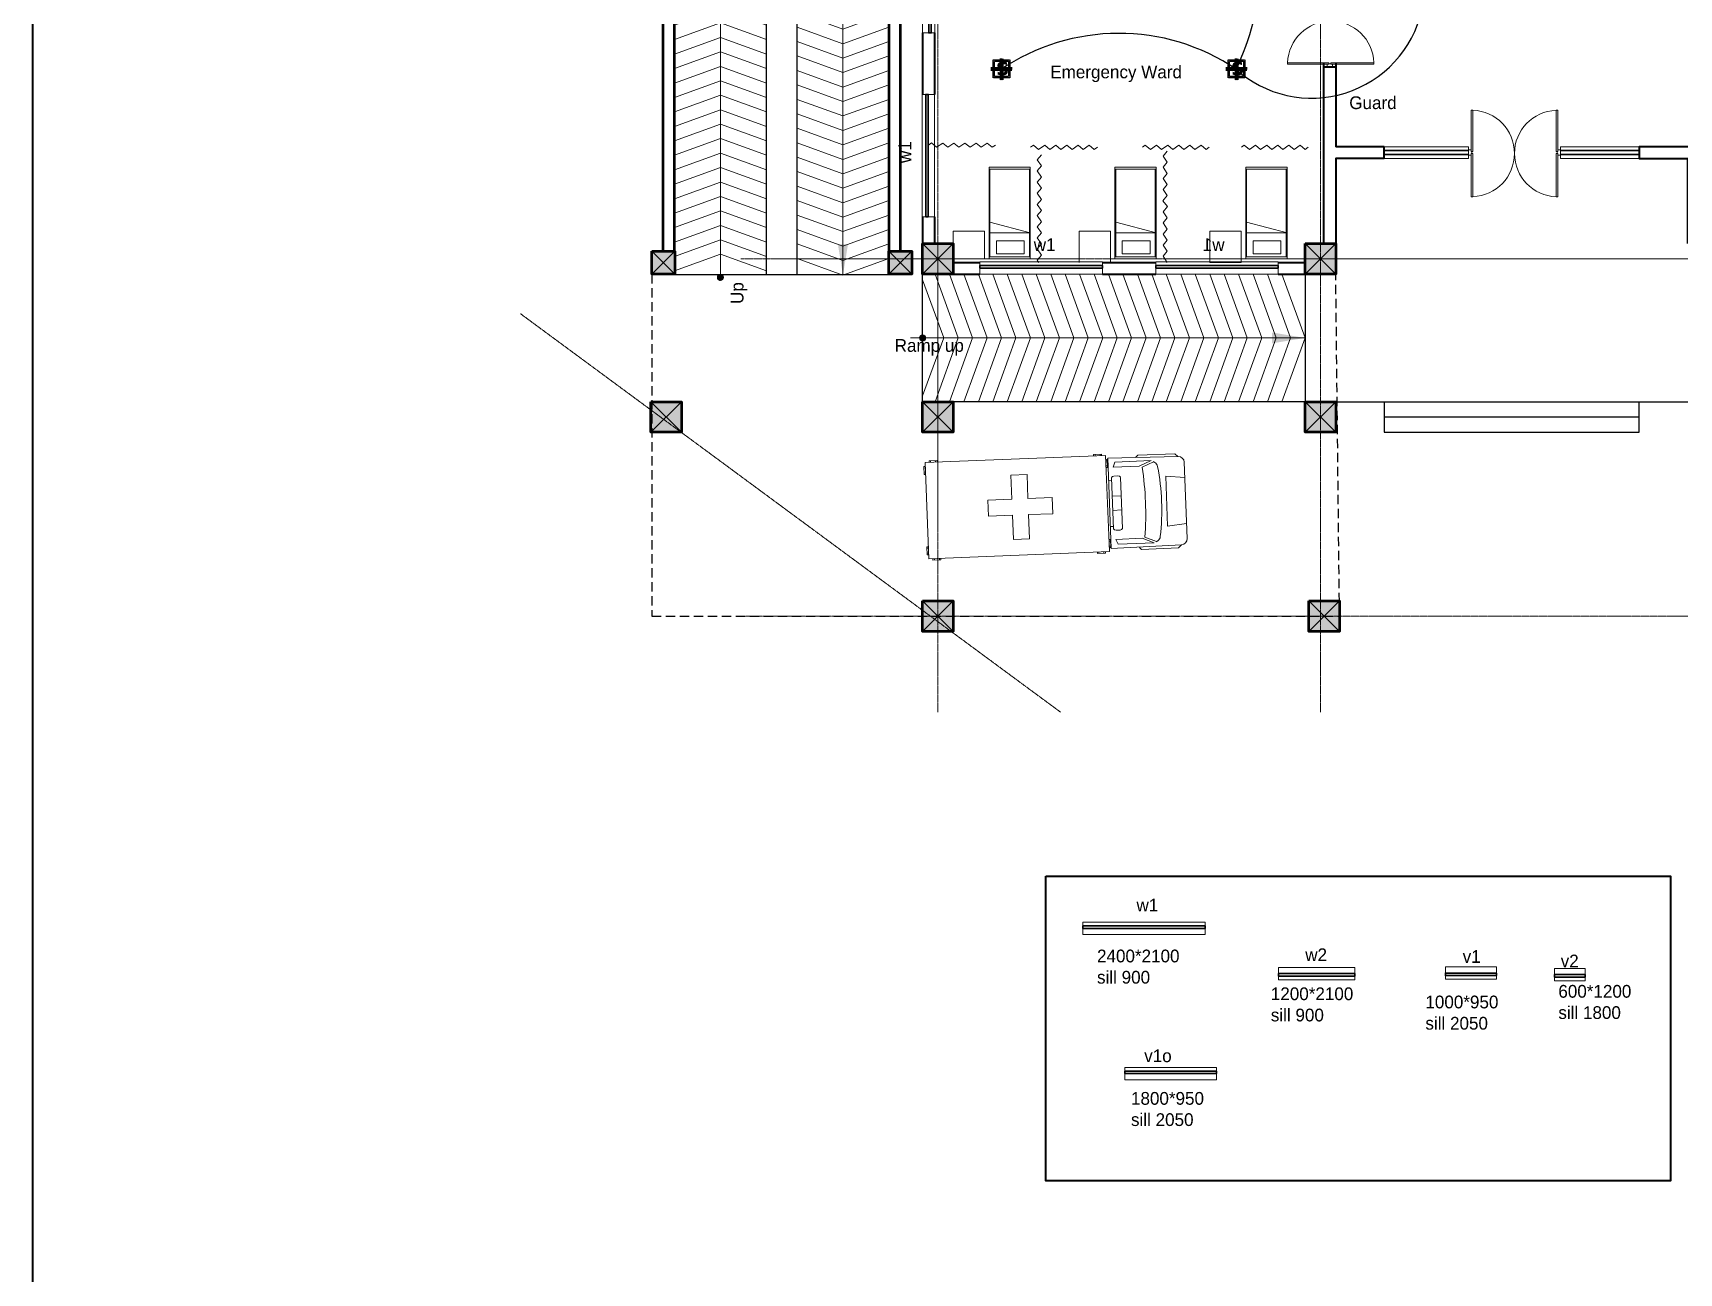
# Model space of a CAD drawing. Header units: millimetres. Extents: x 2419715 to 2617776, y 3786495 to 3864810.
# Drawn here: x 2419715 to 2451994, y 3812938 to 3837254 of the extents above; entities that cross this region are included whole.
import ezdxf

# ---------------------------------------------------------------- set-up
doc = ezdxf.new("R2010")
doc.units = ezdxf.units.MM
doc.header["$MEASUREMENT"] = 0
doc.linetypes.add('CENTER', pattern=[2, 1.25, -0.25, 0.25, -0.25])
doc.linetypes.add('DASHED', pattern=[0.75, 0.5, -0.25])
for name, color, linetype, lineweight in [('0newfurnture', 30, 'Continuous', 15), ('centreline', 52, 'CENTER', 5), ('Column-0.5', 14, 'Continuous', 50), ('Dimension- 0.15', 114, 'Continuous', 15), ('door', 41, 'Continuous', 5), ('Door Opening-0.09', 253, 'Continuous', 9), ('Furniture Hospital-0.09', 44, 'Continuous', 9), ('Hatch', 9, 'Continuous', 9), ('hatch-1', 53, 'Continuous', 15), ('Sill Level', 140, 'Continuous', 20), ('stairs', 6, 'Continuous', 25), ('WALL 0.2', 7, 'Continuous', 20), ('wall 0.4', 7, 'Continuous', 40), ('Wall-0.5', 7, 'Continuous', 50), ('WINDOW', 152, 'Continuous', 30), ('Windows Plan', 152, 'Continuous', 35)]:
    doc.layers.add(name, color=color, linetype=linetype, lineweight=lineweight)
for name, color, linetype in [('conduit for speaker', 100, 'Continuous'), ('Speaker', 200, 'CENTER'), ('Text-0.2', 7, 'Continuous')]:
    doc.layers.add(name, color=color, linetype=linetype)
doc.styles.add('5P2', font='verdana.ttf', dxfattribs={"height": 500})
doc.styles.add('arial.', font='arial.ttf')
doc.styles.get("Standard").update_dxf_attribs({"font": 'arial.ttf'})
doc.linetypes.add('ZIGZAG', pattern='A,0.0001,-0.2,[131,ltypeshp.shx,S=0.2,R=0,X=-0.2,Y=0],-0.4,[131,ltypeshp.shx,S=0.2,R=180,X=0.2,Y=0],-0.2', length=0.8001)
doc.dimstyles.get("Standard").update_dxf_attribs({"dimtxt": 500, "dimasz": 100, "dimexe": 100, "dimexo": 200, "dimgap": 0.09, "dimtad": 0, "dimtoh": 1, "dimdec": 0, "dimzin": 0, "dimdsep": 46, "dimtxsty": 'Standard', "dimblk": 'DOT', "dimcen": 0, "dimclrd": 256, "dimclre": 256, "dimclrt": 256, "dimadec": 0, "dimazin": 0, "dimtfac": 1, "dimtdec": 0, "dimtofl": 0, "dimtmove": 0, "dimatfit": 3, "dimfxl": 1, "dimtolj": 1, "dimtzin": 0, "dimlwd": -1, "dimlwe": -1, "dimarcsym": 1})

# ---------------------------------------------------------------- blocks, each defined once
blk = doc.blocks.new('A$C01AF3ADE')
at = {"layer": 'Furniture Hospital-0.09'}
for p, q in [((135, 990), (55, 990)), ((55, 990), (55, 975)), ((70, 990), (70, 975)), ((120, 975), (120, 990)), ((135, 975), (135, 990)), ((1695, 975), (1695, 990)), ((1695, 990), (1775, 990)), ((1710, 975), (1710, 990)), ((1760, 990), (1760, 975)), ((1775, 990), (1775, 975)), ((0, 935), (0, 855)), ((15, 935), (0, 935)), ((15, 920), (0, 920)), ((0, 870), (15, 870)), ((0, 855), (15, 855)), ((15, 975), (1815, 975)), ((15, 15), (15, 975)), ((1815, 975), (1815, 15)), ((1815, 935), (1830, 935)), ((1815, 920), (1830, 920)), ((1830, 870), (1815, 870)), ((1830, 855), (1815, 855)), ((1830, 935), (1830, 855)), ((1835, 945), (2536, 936)), ((1835, 45), (1835, 945)), ((1885, 855), (1905, 905)), ((2145, 855), (1885, 855)), ((1905, 905), (2265, 905)), ((2115, 945), (2135, 965)), ((2135, 965), (2505, 965)), ((2265, 905), (2145, 855)), ((2175, 845), (2288, 893)), ((2285, 895), (2301, 885)), ((2505, 965), (2534, 936)), ((2595, 876), (2595, 114)), ((865, 815), (1025, 815)), ((865, 575), (865, 815)), ((1025, 815), (1025, 575)), ((1835, 725), (1865, 725)), ((1865, 751), (1875, 761)), ((1865, 750), (1865, 240)), ((1875, 761), (1890, 766)), ((1890, 766), (1930, 766)), ((1945, 761), (1930, 766)), ((1955, 751), (1945, 761)), ((1955, 750), (1955, 240)), ((2405, 745), (2595, 725)), ((2405, 745), (2405, 245)), ((625, 575), (865, 575)), ((625, 415), (625, 575)), ((1025, 575), (1265, 575)), ((1265, 575), (1265, 415)), ((1955, 565), (1865, 565)), ((865, 415), (625, 415)), ((865, 175), (865, 415)), ((1025, 415), (1025, 175)), ((1265, 415), (1025, 415)), ((1955, 425), (1865, 425)), ((1025, 175), (865, 175)), ((1835, 265), (1865, 265)), ((1865, 240), (1875, 230)), ((1875, 230), (1890, 225)), ((1890, 225), (1930, 225)), ((1945, 230), (1930, 225)), ((1955, 240), (1945, 230)), ((2405, 245), (2595, 265)), ((0, 135), (15, 135)), ((0, 55), (0, 135)), ((0, 120), (15, 120)), ((15, 70), (0, 70)), ((15, 55), (0, 55)), ((1815, 15), (15, 15)), ((55, 0), (55, 15)), ((135, 0), (55, 0)), ((70, 0), (70, 15)), ((120, 15), (120, 0)), ((135, 15), (135, 0)), ((1695, 15), (1695, 0)), ((1695, 0), (1775, 0)), ((1710, 15), (1710, 0)), ((1760, 0), (1760, 15)), ((1775, 0), (1775, 15)), ((1830, 135), (1815, 135)), ((1830, 120), (1815, 120)), ((1815, 70), (1830, 70)), ((1815, 55), (1830, 55)), ((1830, 55), (1830, 135)), ((1835, 45), (2536, 54)), ((1885, 135), (1905, 85)), ((2145, 135), (1885, 135)), ((1905, 85), (2265, 85)), ((2115, 45), (2135, 25)), ((2135, 25), (2505, 25)), ((2265, 85), (2145, 135)), ((2175, 145), (2288, 97)), ((2285, 95), (2301, 105)), ((2505, 25), (2534, 54))]:
    blk.add_line(p, q, dxfattribs=at)
for centre, radius, start, end in [((-878, 495), 3072, 353.459, 6.541), ((2269, 834), 60, 10.7953, 57.5288), ((103, 495), 2252, 351.0441, 8.9559), ((2535, 876), 60, 0, 89.2462), ((2269, 156), 60, 302.4712, 349.2047), ((2535, 114), 60, 270.7538, 0)]:
    blk.add_arc(centre, radius, start, end, dxfattribs=at)
blk = doc.blocks.new('BED')
at = {"layer": 'Furniture Hospital-0.09'}
for p, q in [((-2.12, 0.475), (-2.12, -0.475)), ((-2.12, -0.475), (-2.12, 0.475)), ((-0.008, 0.475), (-2.12, 0.475)), ((-2.07, 0.475), (-2.07, -0.475)), ((-0.058, 0.455), (-2.07, 0.455)), ((-0.855, -0.455), (-0.61, 0.475)), ((-0.61, 0.475), (-0.61, -0.455)), ((-0.058, -0.475), (-0.058, 0.475)), ((-0.008, -0.475), (-0.008, 0.475)), ((-0.425, 0.336), (-0.426, -0.303)), ((-0.425, 0.336), (-0.121, 0.336)), ((-0.121, -0.303), (-0.121, 0.336)), ((-0.426, -0.303), (-0.121, -0.303)), ((-2.12, -0.475), (-0.008, -0.475)), ((-2.07, -0.455), (-0.058, -0.455))]:
    blk.add_line(p, q, dxfattribs=at)
blk = doc.blocks.new('MAIN DOOR')
at = {"layer": 'door', "ltscale": 1000}
for points in [[(2313.5, 188.5), (2347.4, 188.5), (2347.4, 187.3), (2313.5, 187.3)], [(2381.3, 188.5), (2348.9, 188.5), (2348.9, 187.3), (2381.3, 187.3)]]:
    blk.add_lwpolyline(points, close=True, dxfattribs=at)
for points in [[(2346.1, 190.6), (2346.1, 188.5)], [(2348.9, 188.1), (2347.4, 188.1), (2347.4, 188.5), (2346.1, 188.5), (2346.1, 190.6), (2350.2, 190.6)], [(2347.4, 188.1), (2348.9, 188.1), (2348.9, 188.5), (2350.2, 188.5), (2350.2, 190.6), (2346.1, 190.6)], [(2350.2, 190.6), (2350.2, 188.5)], [(2313.4, 120.7), (2347.3, 120.7), (2347.3, 121.9), (2313.4, 121.9), (2313.4, 120.7)], [(2348.8, 121.1), (2347.3, 121.1), (2347.3, 120.7), (2346, 120.7), (2346, 118.6), (2350.1, 118.6)], [(2347.3, 121.1), (2348.8, 121.1), (2348.8, 120.7), (2350.1, 120.7), (2350.1, 118.6), (2346, 118.6)], [(2346, 118.6), (2346, 120.7)], [(2381.3, 120.7), (2348.8, 120.7), (2348.8, 121.9), (2381.3, 121.9), (2381.3, 120.7)], [(2350.1, 118.6), (2350.1, 120.7)]]:
    blk.add_lwpolyline(points, dxfattribs=at)
at = {"layer": 'Door Opening-0.09', "ltscale": 1000}
for centre, start, end in [((2347.4, 188.5), 182.1168, 357.8826), ((2347.3, 120.7), 2.1167, 177.8826)]:
    blk.add_arc(centre, 33.9, start, end, dxfattribs=at)
at = {"layer": 'WINDOW', "ltscale": 5}
blk.add_line((2350.1, 190.6), (2350.1, 190.6), dxfattribs=at)
blk = doc.blocks.new('_Dot')
at = {"color": 0, "linetype": 'ByBlock', "lineweight": -2}
blk.add_line((-0.5, 0), (-1, 0), dxfattribs=at)
at = {"color": 0, "linetype": 'ByBlock', "lineweight": -3, "const_width": 0.5}
blk.add_lwpolyline([(-0.25, 0, 1), (0.25, 0, 1)], format="xyb", close=True, dxfattribs=at)
blk = doc.blocks.new('2ft column')
at = {"layer": 'Hatch', "ltscale": 5}
h = blk.add_hatch(color=256, dxfattribs=at)
h.dxf.hatch_style = 1
h.paths.add_polyline_path([(2207385, 4176559), (2207985, 4176559), (2207985, 4175959), (2207385, 4175959)])
at = {"layer": 'Column-0.5', "ltscale": 5}
blk.add_lwpolyline([(2207385, 4176559), (2207985, 4176559), (2207985, 4175959), (2207385, 4175959)], close=True, dxfattribs=at)
at = {"layer": 'Defpoints', "ltscale": 5}
for points in [[(2207985, 4176559), (2207385, 4175959)], [(2207985, 4175959), (2207385, 4176559)]]:
    blk.add_lwpolyline(points, dxfattribs=at)
blk = doc.blocks.new('main grid')
at = {"layer": 'centreline', "ltscale": 5}
for p, q in [((2518911, 4018930), (2518911, 3987284)), ((2526411, 4018930), (2526411, 3987284)), ((2559388, 3996172), (2515045, 3996172)), ((2559988, 3996172), (2515645, 3996172)), ((2533911, 3989164), (2515100, 3989164))]:
    blk.add_line(p, q, dxfattribs=at)
blk.add_lwpolyline([(2510725, 3995097), (2521316, 3987284)], dxfattribs=at)
at = {"layer": 'Hatch'}
for p in [(311226, -180087), (318726, -180087), (305895, -183187), (311226, -183187), (318726, -183187), (311226, -187095), (318801, -187095)]:
    blk.add_blockref('2ft column', p, dxfattribs=at)
blk = doc.blocks.new('w2')
at = {"layer": 'Sill Level'}
blk.add_lwpolyline([(2444138, 3818930), (2445638, 3818930), (2445638, 3818690), (2444138, 3818690)], close=True, dxfattribs=at)
at = {"layer": 'Windows Plan'}
blk.add_lwpolyline([(2445638, 3818810), (2444138, 3818810), (2444138, 3818762), (2445638, 3818762)], close=True, dxfattribs=at)
at = {"layer": 'Text-0.2', "ltscale": 5, "insert": (2444664, 3819054), "char_height": 250, "attachment_point": 7, "rotation": 0.0008, "style": 'arial.'}
blk.add_mtext('{\\fStylus BT|b0|i0|c0|p34;w2}', dxfattribs=at)
blk = doc.blocks.new('v1')
at = {"layer": 'Sill Level'}
blk.add_lwpolyline([(2446591, 3818940), (2447591, 3818940), (2447591, 3818700), (2446591, 3818700)], close=True, dxfattribs=at)
at = {"layer": 'Windows Plan'}
blk.add_lwpolyline([(2447591, 3818820), (2446591, 3818820), (2446591, 3818772), (2447591, 3818772)], close=True, dxfattribs=at)
at = {"layer": 'Text-0.2', "ltscale": 5, "insert": (2446930, 3819021), "char_height": 250, "attachment_point": 7, "rotation": 0.0008, "style": 'arial.'}
blk.add_mtext('{\\fStylus BT|b0|i0|c0|p34;v1}', dxfattribs=at)
blk = doc.blocks.new('v2')
at = {"layer": 'Sill Level'}
blk.add_lwpolyline([(2448277, 3818910), (2448877, 3818910), (2448877, 3818670), (2448277, 3818670)], close=True, dxfattribs=at)
at = {"layer": 'Windows Plan'}
blk.add_lwpolyline([(2448877, 3818790), (2448277, 3818790), (2448277, 3818743), (2448877, 3818743)], close=True, dxfattribs=at)
at = {"layer": 'Text-0.2', "ltscale": 5, "insert": (2448397, 3818932), "char_height": 250, "attachment_point": 7, "rotation": 0.0008, "style": 'arial.'}
blk.add_mtext('{\\fStylus BT|b0|i0|c0|p34;v2}', dxfattribs=at)
blk = doc.blocks.new('w1')
at = {"layer": 'Sill Level'}
blk.add_lwpolyline([(2460641, 3827503), (2460641, 3825103), (2460401, 3825103), (2460401, 3827503)], close=True, dxfattribs=at)
at = {"layer": 'Windows Plan'}
blk.add_lwpolyline([(2460521, 3825103), (2460521, 3827503), (2460473, 3827503), (2460473, 3825103)], close=True, dxfattribs=at)
at = {"layer": 'Text-0.2', "ltscale": 5, "insert": (2460188, 3826157), "char_height": 250, "attachment_point": 7, "rotation": 90.0008, "style": 'arial.'}
blk.add_mtext('{\\fStylus BT|b0|i0|c0|p34;w1}', dxfattribs=at)
blk = doc.blocks.new('v18')
at = {"layer": 'Sill Level'}
blk.add_lwpolyline([(2462914, 3850453), (2464714, 3850453), (2464714, 3850693), (2462914, 3850693)], close=True, dxfattribs=at)
at = {"layer": 'Windows Plan'}
blk.add_lwpolyline([(2464714, 3850573), (2462914, 3850573), (2462914, 3850620), (2464714, 3850620)], close=True, dxfattribs=at)
at = {"layer": 'Text-0.2', "ltscale": 5, "insert": (2463832, 3850794), "char_height": 250, "attachment_point": 9, "rotation": 359.9992, "style": 'arial.'}
blk.add_mtext('\\pxqc;{\\fStylus BT|b0|i0|c0|p34;v1o}', dxfattribs=at)
blk = doc.blocks.new('Speaker')
at = {"layer": 'Speaker', "ltscale": 3}
for p, q in [((1441964, -1133852), (1442124, -1133852)), ((1441964, -1133862), (1442123, -1133862)), ((1442033, -1133785), (1442033, -1133948)), ((1442043, -1133785), (1442043, -1133948)), ((1442053, -1133786), (1442053, -1133948)), ((1441963, -1133872), (1442122, -1133872))]:
    blk.add_line(p, q, dxfattribs=at)
for points in [[(1441981, -1133795), (1442106, -1133795), (1442106, -1133929), (1441981, -1133929)], [(1441991, -1133805), (1442096, -1133805), (1442096, -1133919), (1441991, -1133919)]]:
    blk.add_lwpolyline(points, close=True, dxfattribs=at)
at = {"layer": 'Speaker', "ltscale": 3, "insert": (1442003, -1133810), "char_height": 99.94, "width": 119.93, "attachment_point": 1, "style": '5P2'}
blk.add_mtext('{\\fVerdana|b1|i0|c0|p34;S}', dxfattribs=at)
blk = doc.blocks.new('RAMP23')
at = {"layer": 'Dimension- 0.15', "ltscale": 5}
h = blk.add_hatch(dxfattribs=at)
h.set_pattern_fill('ANSI31', color=256, scale=25.555556, angle=90)
h.set_pattern_definition([(135, (1623697.9227, 1877740.101), (-2.258813329, -2.258813329), [])])
h.paths.add_polyline_path([(2418321, 3996255), (2418380, 3996255), (2418380, 3996196, -0.414214)])
h.paths.add_polyline_path([(2418321, 3996255, -0.414214), (2418380, 3996314), (2418380, 3996255)])
h.paths.add_polyline_path([(2418380, 3996255), (2418380, 3996314, -0.414214), (2418439, 3996255)])
h.paths.add_polyline_path([(2418380, 3996196), (2418380, 3996255), (2418439, 3996255, -0.414214)])
blk.add_lwpolyline([(2418984, 4012016), (2418984, 4013523), (2420784, 4013523), (2420784, 4012700)], dxfattribs=at)
blk.add_circle((2418380, 3996255), 59.1, dxfattribs=at)
at = {"layer": 'hatch-1', "color": 4, "lineweight": 0, "ltscale": 5}
for points in [[(2417484, 4012256), (2418384, 4012583), (2419284, 4012256)], [(2419884, 4012503), (2420784, 4012177), (2421684, 4012503)], [(2420447, 4012583), (2420784, 4012460), (2421122, 4012583)], [(2417484, 4011973), (2418384, 4012299), (2419284, 4011973)], [(2417484, 4011689), (2418384, 4012016), (2419284, 4011689)], [(2419884, 4012220), (2420784, 4011893), (2421684, 4012220)], [(2417484, 4011406), (2418384, 4011732), (2419284, 4011406)], [(2419782, 4011938), (2420784, 4011574), (2421787, 4011938)], [(2419884, 4011936), (2420784, 4011610), (2421684, 4011936)], [(2417484, 4011122), (2418384, 4011449), (2419284, 4011122)], [(2419884, 4011653), (2420784, 4011326), (2421684, 4011653)], [(2419884, 4011369), (2420784, 4011043), (2421684, 4011369)], [(2417484, 4010839), (2418384, 4011165), (2419284, 4010839)], [(2419884, 4011086), (2420784, 4010759), (2421684, 4011086)], [(2417484, 4010555), (2418384, 4010882), (2419284, 4010555)], [(2419884, 4010802), (2420784, 4010476), (2421684, 4010802)], [(2417484, 4010272), (2418384, 4010598), (2419284, 4010272)], [(2419884, 4010519), (2420784, 4010192), (2421684, 4010519)], [(2417484, 4009988), (2418384, 4010315), (2419284, 4009988)], [(2419884, 4010235), (2420784, 4009909), (2421684, 4010235)], [(2417484, 4009705), (2418384, 4010031), (2419284, 4009705)], [(2417484, 4009421), (2418384, 4009748), (2419284, 4009421)], [(2419884, 4009952), (2420784, 4009625), (2421684, 4009952)], [(2417484, 4009138), (2418384, 4009464), (2419284, 4009138)], [(2419884, 4009668), (2420784, 4009342), (2421684, 4009668)], [(2417484, 4008854), (2418384, 4009181), (2419284, 4008854)], [(2419884, 4009385), (2420784, 4009058), (2421684, 4009385)], [(2419884, 4009101), (2420784, 4008775), (2421684, 4009101)], [(2417484, 4008571), (2418384, 4008897), (2419284, 4008571)], [(2419884, 4008818), (2420784, 4008491), (2421684, 4008818)], [(2417484, 4008287), (2418384, 4008614), (2419284, 4008287)], [(2419884, 4008534), (2420784, 4008208), (2421684, 4008534)], [(2417484, 4008004), (2418384, 4008330), (2419284, 4008004)], [(2419884, 4008251), (2420784, 4007924), (2421684, 4008251)], [(2417484, 4007721), (2418384, 4008047), (2419284, 4007721)], [(2419884, 4007967), (2420784, 4007641), (2421684, 4007967)], [(2417484, 4007437), (2418384, 4007763), (2419284, 4007437)], [(2417484, 4007154), (2418384, 4007480), (2419284, 4007154)], [(2419884, 4007684), (2420784, 4007357), (2421684, 4007684)], [(2417484, 4006870), (2418384, 4007196), (2419284, 4006870)], [(2419884, 4007400), (2420784, 4007074), (2421684, 4007400)], [(2417484, 4006587), (2418384, 4006913), (2419284, 4006587)], [(2419884, 4007117), (2420784, 4006791), (2421684, 4007117)], [(2419884, 4006833), (2420784, 4006507), (2421684, 4006833)], [(2417484, 4006303), (2418384, 4006629), (2419284, 4006303)], [(2419884, 4006550), (2420784, 4006224), (2421684, 4006550)], [(2417484, 4006020), (2418384, 4006346), (2419284, 4006020)], [(2419884, 4006266), (2420784, 4005940), (2421684, 4006266)], [(2417484, 4005736), (2418384, 4006062), (2419284, 4005736)], [(2419884, 4005983), (2420784, 4005657), (2421684, 4005983)], [(2417484, 4005453), (2418384, 4005779), (2419284, 4005453)], [(2419884, 4005699), (2420784, 4005373), (2421684, 4005699)], [(2417484, 4005169), (2418384, 4005495), (2419284, 4005169)], [(2417484, 4004886), (2418384, 4005212), (2419284, 4004886)], [(2419884, 4005416), (2420784, 4005090), (2421684, 4005416)], [(2417484, 4004602), (2418384, 4004928), (2419284, 4004602)], [(2419884, 4005132), (2420784, 4004806), (2421684, 4005132)], [(2417484, 4004319), (2418384, 4004645), (2419284, 4004319)], [(2419884, 4004849), (2420784, 4004523), (2421684, 4004849)], [(2419884, 4004565), (2420784, 4004239), (2421684, 4004565)], [(2417484, 4004035), (2418384, 4004361), (2419284, 4004035)], [(2419884, 4004282), (2420784, 4003956), (2421684, 4004282)], [(2417484, 4003752), (2418384, 4004078), (2419284, 4003752)], [(2417484, 4003752), (2418384, 4004078), (2419284, 4003752)], [(2419884, 4003998), (2420784, 4003672), (2421684, 4003998)], [(2417484, 4003468), (2418384, 4003794), (2419284, 4003468)], [(2419884, 4003715), (2420784, 4003389), (2421684, 4003715)], [(2417484, 4003185), (2418384, 4003511), (2419284, 4003185)], [(2419884, 4003431), (2420784, 4003105), (2421684, 4003431)], [(2417484, 4002901), (2418384, 4003228), (2419284, 4002901)], [(2419884, 4003148), (2420784, 4002822), (2421684, 4003148)], [(2417484, 4002618), (2418384, 4002944), (2419284, 4002618)], [(2417484, 4002334), (2418384, 4002661), (2419284, 4002334)], [(2419884, 4002864), (2420784, 4002538), (2421684, 4002864)], [(2417484, 4002051), (2418384, 4002377), (2419284, 4002051)], [(2419884, 4002581), (2420784, 4002255), (2421684, 4002581)], [(2417484, 4001767), (2418384, 4002094), (2419284, 4001767)], [(2419884, 4002298), (2420784, 4001971), (2421684, 4002298)], [(2419884, 4002014), (2420784, 4001688), (2421684, 4002014)], [(2417484, 4001484), (2418384, 4001810), (2419284, 4001484)], [(2419884, 4001731), (2420784, 4001404), (2421684, 4001731)], [(2417484, 4001200), (2418384, 4001527), (2419284, 4001200)], [(2419884, 4001447), (2420784, 4001121), (2421684, 4001447)], [(2417484, 4000917), (2418384, 4001243), (2419284, 4000917)], [(2419884, 4001164), (2420784, 4000837), (2421684, 4001164)], [(2417484, 4000633), (2418384, 4000960), (2419284, 4000633)], [(2419884, 4000880), (2420784, 4000554), (2421684, 4000880)], [(2417484, 4000350), (2418384, 4000676), (2419284, 4000350)], [(2417484, 4000066), (2418384, 4000393), (2419284, 4000066)], [(2419884, 4000597), (2420784, 4000270), (2421684, 4000597)], [(2417484, 3999783), (2418384, 4000109), (2419284, 3999783)], [(2419884, 4000313), (2420784, 3999987), (2421684, 4000313)], [(2417484, 3999499), (2418384, 3999826), (2419284, 3999499)], [(2419884, 4000030), (2420784, 3999703), (2421684, 4000030)], [(2419884, 3999746), (2420784, 3999420), (2421684, 3999746)], [(2417484, 3999216), (2418384, 3999542), (2419284, 3999216)], [(2419884, 3999463), (2420784, 3999136), (2421684, 3999463)], [(2417484, 3998932), (2418384, 3999259), (2419284, 3998932)], [(2419884, 3999179), (2420784, 3998853), (2421684, 3999179)], [(2417484, 3998649), (2418384, 3998975), (2419284, 3998649)], [(2419884, 3998896), (2420784, 3998569), (2421684, 3998896)], [(2417484, 3998365), (2418384, 3998692), (2419284, 3998365)], [(2419884, 3998612), (2420784, 3998286), (2421684, 3998612)], [(2417484, 3998082), (2418384, 3998408), (2419284, 3998082)], [(2417484, 3997798), (2418384, 3998125), (2419284, 3997798)], [(2419884, 3998329), (2420784, 3998002), (2421684, 3998329)], [(2417484, 3997515), (2418384, 3997841), (2419284, 3997515)], [(2419884, 3998045), (2420784, 3997719), (2421684, 3998045)], [(2417484, 3997231), (2418384, 3997558), (2419284, 3997231)], [(2419884, 3997762), (2420784, 3997435), (2421684, 3997762)], [(2419884, 3997478), (2420784, 3997152), (2421684, 3997478)], [(2417484, 3996948), (2418384, 3997274), (2419284, 3996948)], [(2419884, 3997195), (2420784, 3996868), (2421684, 3997195)], [(2417484, 3996664), (2418384, 3996991), (2419284, 3996664)], [(2419884, 3996911), (2420784, 3996585), (2421684, 3996911)], [(2417484, 3996381), (2418384, 3996707), (2419284, 3996381)], [(2417484, 3996381), (2418384, 3996707), (2419284, 3996381)], [(2419884, 3996628), (2420784, 3996301), (2421684, 3996628)]]:
    blk.add_lwpolyline(points, dxfattribs=at)
at = {"layer": 'stairs', "ltscale": 5}
for points in [[(2417484, 4012583), (2421684, 4012583)], [(2419284, 3996313), (2419284, 4012583)], [(2419884, 3996313), (2419884, 4012583)], [(2417484, 3996313), (2421684, 3996313)]]:
    blk.add_lwpolyline(points, dxfattribs=at)
at = {"layer": 'WALL 0.2', "ltscale": 5}
for points in [[(2417484, 4014613), (2421684, 4014613)], [(2417484, 4014383), (2421684, 4014383)]]:
    blk.add_lwpolyline(points, dxfattribs=at)
at = {"layer": 'Wall-0.5', "ltscale": 5}
for points in [[(2417254, 3996768), (2417484, 3996768), (2417484, 4014613), (2417254, 4014613)], [(2421684, 3996768), (2421914, 3996768), (2421914, 4014613), (2421684, 4014613)]]:
    blk.add_lwpolyline(points, close=True, dxfattribs=at)
at = {"layer": 'Hatch', "xscale": 0.75, "yscale": 0.75, "zscale": 0.75}
for p in [(761496, 880614), (766146, 880614), (761496, 873271), (766146, 873271), (761496, 864349), (766146, 864349)]:
    blk.add_blockref('2ft column', p, dxfattribs=at)
at = {"layer": 'Text-0.2', "ltscale": 5, "char_height": 250, "attachment_point": 7, "rotation": 90.0008, "style": 'arial.'}
for s, insert in [('{\\fStylus BT|b0|i0|c0|p34;Ramp}', (2419427, 4013193)), ('{\\fStylus BT|b0|i0|c0|p34;Up}', (2418909, 3995734))]:
    blk.add_mtext(s, dxfattribs=dict(at, insert=insert))
at = {"layer": 'Dimension- 0.15', "ltscale": 5}
for points, override in [([(2420784, 3996301), (2420784, 4012700)], {"dimasz": 600, "dimfxl": 500, "dimfxlon": 1}), ([(2418384, 4012016), (2418380, 3996313)], {"dimasz": 600, "dimgap": 0.09, "dimtad": 0, "dimfxl": 500, "dimfxlon": 1})]:
    blk.add_leader(points, dimstyle='Standard', override=override, dxfattribs=at)
blk = doc.blocks.new('TSK')
at = {"layer": 'Dimension- 0.15', "ltscale": 5}
blk.add_lwpolyline([(2428774, 3988106), (2428774, 3981360)], dxfattribs=at)
at = {"layer": 'hatch-1', "color": 4, "lineweight": 0, "ltscale": 5}
for points in [[(2427524, 3988644), (2428774, 3989097), (2430024, 3988644)], [(2427524, 3988360), (2428774, 3988814), (2430024, 3988360)], [(2427524, 3988077), (2428774, 3988530), (2430024, 3988077)], [(2427524, 3987793), (2428774, 3988247), (2430024, 3987793)], [(2427524, 3987510), (2428774, 3987963), (2430024, 3987510)], [(2427524, 3987226), (2428774, 3987680), (2430024, 3987226)], [(2427524, 3986943), (2428774, 3987396), (2430024, 3986943)], [(2427524, 3986659), (2428774, 3987113), (2430024, 3986659)], [(2427524, 3986376), (2428774, 3986829), (2430024, 3986376)], [(2427524, 3986092), (2428774, 3986546), (2430024, 3986092)], [(2427524, 3985809), (2428774, 3986262), (2430024, 3985809)], [(2427524, 3985525), (2428774, 3985979), (2430024, 3985525)], [(2427524, 3985242), (2428774, 3985695), (2430024, 3985242)], [(2427524, 3984959), (2428774, 3985412), (2430024, 3984959)], [(2427524, 3984675), (2428774, 3985128), (2430024, 3984675)], [(2427524, 3984392), (2428774, 3984845), (2430024, 3984392)], [(2427524, 3984108), (2428774, 3984561), (2430024, 3984108)], [(2427524, 3983825), (2428774, 3984278), (2430024, 3983825)], [(2427524, 3983541), (2428774, 3983994), (2430024, 3983541)], [(2427524, 3983258), (2428774, 3983711), (2430024, 3983258)], [(2427524, 3982974), (2428774, 3983427), (2430024, 3982974)], [(2427524, 3982691), (2428774, 3983144), (2430024, 3982691)], [(2427524, 3982407), (2428774, 3982860), (2430024, 3982407)], [(2427524, 3982124), (2428774, 3982577), (2430024, 3982124)], [(2427524, 3981840), (2428774, 3982293), (2430024, 3981840)], [(2427636, 3981597), (2428774, 3982010), (2429912, 3981597)]]:
    blk.add_lwpolyline(points, dxfattribs=at)
at = {"layer": 'Dimension- 0.15', "ltscale": 5}
blk.add_leader([(2428774, 3989097), (2428774, 3981360)], dimstyle='Standard', override={"dimasz": 650, "dimgap": 0.09, "dimtad": 0, "dimfxl": 500, "dimfxlon": 1}, dxfattribs=at)

msp = doc.modelspace()

# ---------------------------------------------------------------- hatches: boundary and pattern name
at = {"layer": 'Dimension- 0.15', "ltscale": 5}
h = msp.add_hatch(dxfattribs=at)
h.set_pattern_fill('ANSI31', color=256, scale=25.555556)
h.set_pattern_definition([(45, (318645.8875, 4626484.062), (-2.258813329, 2.258813329), [])])
h.paths.add_polyline_path([(2437161, 3831215), (2437161, 3831274), (2437102, 3831274, 0.414214)])
h.paths.add_polyline_path([(2437161, 3831215, 0.414214), (2437220, 3831274), (2437161, 3831274)])
h.paths.add_polyline_path([(2437161, 3831274), (2437220, 3831274, 0.414214), (2437161, 3831333)])
h.paths.add_polyline_path([(2437102, 3831274), (2437161, 3831274), (2437161, 3831333, 0.414214)])

# ---------------------------------------------------------------- linework, layer by layer
at = {"layer": 'centreline', "ltscale": 5}
for p, q in [((2437461, 3833124), (2437461, 3827952)), ((2440229, 3832824), (2434195, 3832824)), ((2441740, 3832824), (2440842, 3832824)), ((2484429, 3832824), (2441910, 3832824))]:
    msp.add_line(p, q, dxfattribs=at)
at = {"layer": 'conduit for speaker', "ltscale": 5}
for centre, radius, start, end in [((2436987, 3839326), 6915, 336.2338, 8.5164), ((2444787, 3838194), 2219, 227.5571, 347.1187), ((2441008, 3833126), 4120, 55.9341, 124.3991)]:
    msp.add_arc(centre, radius, start, end, dxfattribs=at)
at = {"layer": 'Dimension- 0.15', "ltscale": 5}
msp.add_circle((2437161, 3831274), 59.1, dxfattribs=at)
at = {"layer": 'Furniture Hospital-0.09'}
for points in [[(2438286, 3832754), (2437761, 3832754), (2437761, 3833368), (2438374, 3833368), (2438374, 3832824)], [(2440229, 3832754), (2440229, 3833368), (2440842, 3833368), (2440842, 3832754), (2440686, 3832754)]]:
    msp.add_lwpolyline(points, dxfattribs=at)
msp.add_lwpolyline([(2442796, 3833368), (2443409, 3833368), (2443409, 3832754), (2442796, 3832754)], close=True, dxfattribs=at)
at = {"layer": 'stairs', "linetype": 'DASHED', "ltscale": 366}
msp.add_lwpolyline([(2431850, 3832524), (2431850, 3825816), (2445336, 3825816), (2445261, 3832639)], dxfattribs=at)
at = {"layer": 'stairs', "ltscale": 5}
for points in [[(2444661, 3830024), (2437161, 3830024), (2437161, 3832524)], [(2444661, 3832524), (2444661, 3830024), (2460411, 3830024)], [(2446211, 3830024), (2446211, 3829424), (2451211, 3829424), (2451211, 3830024)], [(2446211, 3829724), (2451211, 3829724)]]:
    msp.add_lwpolyline(points, dxfattribs=at)
at = {"layer": 'WALL 0.2', "ltscale": 5}
for points in [[(2446211, 3835024), (2447867, 3835024)], [(2446211, 3834794), (2447867, 3834794)], [(2447867, 3835024), (2447867, 3834794)], [(2449667, 3835024), (2451211, 3835024)], [(2449667, 3835024), (2449667, 3834794)], [(2449667, 3834794), (2451211, 3834794)]]:
    msp.add_lwpolyline(points, dxfattribs=at)
at = {"layer": 'wall 0.4', "ltscale": 5}
for p, q in [((2445031, 3833124), (2445031, 3836652)), ((2445031, 3836587), (2445261, 3836587)), ((2445261, 3836652), (2445261, 3835024)), ((2446211, 3835024), (2445261, 3835024)), ((2446211, 3834794), (2446211, 3835024))]:
    msp.add_line(p, q, dxfattribs=at)
for points in [[(2419715, 3864810), (2617776, 3864810), (2617776, 3786495), (2419715, 3786495)], [(2439579, 3820720), (2451828, 3820720), (2451828, 3814747), (2439579, 3814747)]]:
    msp.add_lwpolyline(points, close=True, dxfattribs=at)
for points in [[(2437161, 3837254), (2437161, 3836049)], [(2437391, 3837254), (2437391, 3836049)], [(2446211, 3834794), (2445261, 3834794), (2445261, 3833124)], [(2452391, 3833124), (2452391, 3835024), (2451211, 3835024), (2451211, 3834794), (2452161, 3834794), (2452161, 3833124)], [(2437161, 3833649), (2437161, 3833124)], [(2437391, 3833649), (2437391, 3833124)], [(2437761, 3832754), (2438286, 3832754)], [(2437761, 3832524), (2438286, 3832524)], [(2440686, 3832754), (2441736, 3832754)], [(2440686, 3832524), (2441736, 3832524)], [(2444136, 3832754), (2444661, 3832754)], [(2444136, 3832524), (2444661, 3832524)]]:
    msp.add_lwpolyline(points, dxfattribs=at)
at = {"layer": 'WINDOW', "linetype": 'ZIGZAG', "lineweight": 20, "ltscale": 0.5}
for points in [[(2437279, 3835054), (2437335, 3835097), (2437436, 3835012), (2437555, 3835095), (2437654, 3835012), (2437774, 3835095), (2437872, 3835012), (2437992, 3835095), (2438091, 3835012), (2438210, 3835095), (2438309, 3835012), (2438429, 3835095), (2438527, 3835012), (2438589, 3835054)], [(2439279, 3835012), (2439335, 3835054), (2439436, 3834969), (2439555, 3835052), (2439654, 3834969), (2439774, 3835052), (2439872, 3834969), (2439992, 3835052), (2440091, 3834969), (2440210, 3835052), (2440309, 3834969), (2440429, 3835052), (2440527, 3834969), (2440589, 3835012)], [(2439490, 3834864), (2439407, 3834765), (2439490, 3834645), (2439407, 3834547), (2439490, 3834427), (2439407, 3834328), (2439490, 3834208), (2439407, 3834110), (2439490, 3833990), (2439405, 3833889), (2439492, 3833774), (2439407, 3833673), (2439490, 3833553), (2439407, 3833455), (2439490, 3833335), (2439407, 3833236), (2439490, 3833117), (2439407, 3833018), (2439490, 3832898), (2439407, 3832800), (2439439, 3832754)], [(2441472, 3835012), (2441528, 3835054), (2441629, 3834969), (2441749, 3835052), (2441847, 3834969), (2441967, 3835052), (2442066, 3834969), (2442185, 3835052), (2442284, 3834969), (2442404, 3835052), (2442502, 3834969), (2442622, 3835052), (2442721, 3834969), (2442782, 3835012)], [(2441958, 3834938), (2441875, 3834839), (2441958, 3834720), (2441875, 3834621), (2441958, 3834501), (2441875, 3834403), (2441958, 3834283), (2441875, 3834184), (2441958, 3834065), (2441873, 3833963), (2441960, 3833849), (2441875, 3833748), (2441958, 3833628), (2441875, 3833529), (2441958, 3833409), (2441875, 3833311), (2441958, 3833191), (2441875, 3833092), (2441958, 3832973), (2441875, 3832874), (2441958, 3832754)], [(2443413, 3835012), (2443469, 3835054), (2443570, 3834969), (2443690, 3835052), (2443789, 3834969), (2443908, 3835052), (2444007, 3834969), (2444127, 3835052), (2444225, 3834969), (2444345, 3835052), (2444444, 3834969), (2444564, 3835052), (2444662, 3834969), (2444724, 3835012)]]:
    msp.add_lwpolyline(points, dxfattribs=at)
at = {"layer": 'WINDOW', "ltscale": 5}
for points in [[(2446211, 3834949), (2447867, 3834949)], [(2446211, 3834869), (2447867, 3834869)], [(2449667, 3834949), (2451211, 3834949)], [(2449667, 3834869), (2451211, 3834869)]]:
    msp.add_lwpolyline(points, dxfattribs=at)

# ---------------------------------------------------------------- block references
at = {"layer": '0newfurnture', "ltscale": 5}
msp.add_blockref('main grid', (-81450, -163348), dxfattribs=at)
at = {"layer": 'Door Opening-0.09', "xscale": 24.99999476371197, "yscale": 24.99999476371197, "zscale": 24.99999476371197}
for p, rotation in [((2503845, 3841403), 180.049735942377), ((2452683, 3776210), 90.04973594237714)]:
    msp.add_blockref('MAIN DOOR', p, dxfattribs=dict(at, rotation=rotation))
at = {"layer": 'Furniture Hospital-0.09', "xscale": 851.8518518849082, "yscale": 851.8518518849082, "zscale": 851.8518518849082, "rotation": 269.9999999999999}
for p in [(2438868, 3832817), (2441335, 3832817), (2443902, 3832817)]:
    msp.add_blockref('BED', p, dxfattribs=at)
at = {"layer": 'Furniture Hospital-0.09', "ltscale": 6, "xscale": 1.967777777777831, "yscale": 1.967777777777831, "zscale": 1.967777777777831, "rotation": 2.243381542928415}
msp.add_blockref('A$C01AF3ADE', (2437256, 3826914), dxfattribs=at)
at = {"layer": 'Speaker', "ltscale": 3, "xscale": 2.6, "yscale": 2.6, "zscale": 2.6}
for p in [(-1310606, 6784592), (-1305997, 6784592)]:
    msp.add_blockref('Speaker', p, dxfattribs=at)
at = {"layer": 'wall 0.4'}
for name, p in [('RAMP23', (14815, -163794)), ('w1', (-23250, 8546)), ('w2', (0, 0)), ('v1', (821, 0)), ('v2', (1276, 0)), ('v18', (-21787, -33724))]:
    msp.add_blockref(name, p, dxfattribs=at)
for name, p, rotation in [('w2', (6256091, 1393116), 90), ('w1', (-1386817, 6293165), 270), ('TSK', (-1544436, 6260048), 270), ('w1', (-1384802, 6280217), 270)]:
    msp.add_blockref(name, p, dxfattribs=dict(at, rotation=rotation))
at = {"layer": 'wall 0.4', "xscale": -1, "rotation": 90}
msp.add_blockref('w1', (6269239, 6293165), dxfattribs=at)

# ---------------------------------------------------------------- texts
at = {"layer": 'Text-0.2', "ltscale": 5, "char_height": 250, "attachment_point": 7, "rotation": 0.0008, "style": 'arial.'}
for s, insert in [('{\\fStylus BT|b0|i0|c0|p34;Emergency Ward}', (2439664, 3836289)), ('{\\fStylus BT|b0|i0|c0|p34;Guard}', (2445527, 3835757)), ('\\pxqc;{\\fStylus BT|b0|i0|c0|p34;Ramp up}', (2436613, 3830926)), ('{\\fStylus BT|b0|i0|c0|p34;2400*2100\\Psill 900}', (2440581, 3818610)), ('{\\fStylus BT|b0|i0|c0|p34;1200*2100\\Psill 900}', (2443989, 3817869)), ('{\\fStylus BT|b0|i0|c0|p34;1000*950\\Psill 2050}', (2447020, 3817708)), ('{\\fStylus BT|b0|i0|c0|p34;600*1200\\Psill 1800}', (2449627, 3817917)), ('{\\fStylus BT|b0|i0|c0|p34;1800*950\\Psill 2050}', (2441247, 3815818))]:
    msp.add_mtext(s, dxfattribs=dict(at, insert=insert))

doc.saveas('drawing.dxf')
